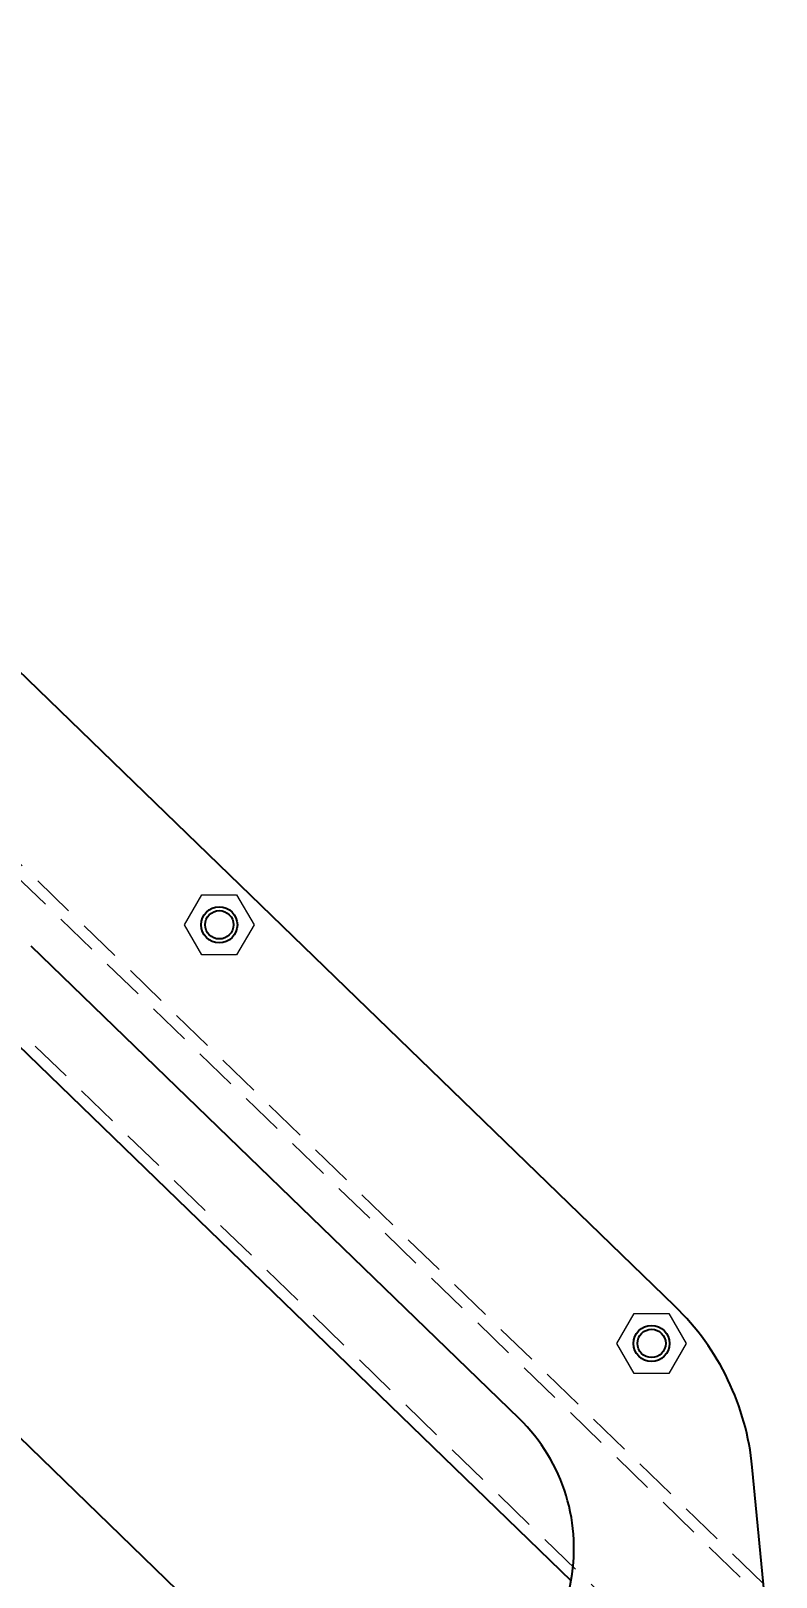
# Model space of a CAD drawing. Header units: millimetres. Extents: x -449 to 2916, y -1257 to 1632.
# Drawn here: x 1622.1 to 1708.8, y 933.7 to 1113.5 of the extents above; entities that cross this region are included whole.
import ezdxf

# ---------------------------------------------------------------- set-up
doc = ezdxf.new("R2010")
doc.units = ezdxf.units.MM
doc.header["$PDSIZE"] = -1
doc.linetypes.add('HIDDEN', pattern=[0.075, 0.05, -0.025])
doc.layers.add('细线层', color=252, linetype='Continuous', lineweight=13)
doc.styles.add('wf', font='')
doc.styles.get('wf').set_extended_font_data('Microsoft YaHei')
doc.dimstyles.new('wf3', dxfattribs={"dimscale": 3, "dimtxt": 3, "dimasz": 3.2, "dimexe": 2, "dimexo": 1, "dimgap": 0.8, "dimtad": 1, "dimdec": 1, "dimdsep": 46, "dimtxsty": 'wf', "dimcen": 0, "dimclrd": 6, "dimclre": 6, "dimadec": 0, "dimazin": 0, "dimtm": 1e-09, "dimtfac": 0.7, "dimtdec": 1, "dimtmove": 0, "dimatfit": 3, "dimfxl": 0, "dimtolj": 1, "dimlwd": 13, "dimlwe": 13, "dimarcsym": 0})

# ---------------------------------------------------------------- blocks, each defined once
blk = doc.blocks.new('*D345')
at = {"color": 6, "lineweight": 13}
for p, q in [((1465.22, 1090.79), (1408.71, 1032.42)), ((1419.78, 1030.05), (1628.7, 827.78)), ((1687.94, 875.16), (1631.43, 816.79))]:
    blk.add_line(p, q, dxfattribs=at)
at = {"color": 6}
for points in [[(1420.89, 1031.2), (1418.66, 1028.9), (1412.88, 1036.73)], [(1627.59, 826.63), (1629.82, 828.93), (1635.6, 821.1)]]:
    blk.add_solid(points, dxfattribs=at)
at = {"layer": 'Defpoints', "color": 0}
for p in [(1467.31, 1092.95), (1690.03, 877.32), (1635.6, 821.1)]:
    blk.add_point(p, dxfattribs=at)
at = {"color": 0, "insert": (1529.16, 934), "char_height": 9, "attachment_point": 5, "rotation": 315.9268, "style": 'wf'}
blk.add_mtext('\\A1;310', dxfattribs=at)

msp = doc.modelspace()

# ---------------------------------------------------------------- linework, layer by layer
for p, q in [((1697.049, 965.171), (1548.874, 1108.628)), ((1607.914, 1007.83), (1684.967, 933.231)), ((1622.129, 1007.084), (1678.918, 952.103)), ((1585.544, 984.045), (1649.704, 921.928)), ((1708.822, 917.32), (1706.046, 946.461))]:
    msp.add_line(p, q)
for centre, radius in [((1644.044, 1009.529), 2.1), ((1644.044, 1009.529), 1.65), ((1694.335, 960.839), 2.1), ((1694.335, 960.839), 1.65)]:
    msp.add_circle(centre, radius)
for centre, radius, start in [((1676.182, 943.617), 30, 5.43965), ((1664.311, 937.016), 21, 290.29821)]:
    msp.add_arc(centre, radius, start, 45.92682)
at = {"layer": '细线层', "color": 252, "linetype": 'HIDDEN', "lineweight": 0, "ltscale": 100}
for p, q in [((1704.647, 933.664), (1519.01, 1113.391)), ((1707.337, 932.907), (1520.813, 1113.493)), ((1504.085, 1110.202), (1703.994, 916.657)), ((1640.002, 1009.529), (1642.023, 1013.029)), ((1642.023, 1013.029), (1646.064, 1013.029)), ((1646.064, 1013.029), (1648.085, 1009.529)), ((1642.023, 1006.029), (1640.002, 1009.529)), ((1648.085, 1009.529), (1646.064, 1006.029)), ((1646.064, 1006.029), (1642.023, 1006.029)), ((1690.294, 960.839), (1692.315, 964.339)), ((1692.315, 964.339), (1696.356, 964.339)), ((1696.356, 964.339), (1698.377, 960.839)), ((1692.315, 957.339), (1690.294, 960.839)), ((1698.377, 960.839), (1696.356, 957.339)), ((1696.356, 957.339), (1692.315, 957.339))]:
    msp.add_line(p, q, dxfattribs=at)

# ---------------------------------------------------------------- dimensions: what is measured, and where the dimension line sits
dim = msp.add_aligned_dim(p1=(1467.309, 1092.948), p2=(1690.029, 877.32), distance=-78.25, dimstyle='wf3', override={"dimtxsty": 'wf'})
dim.commit()
dim.dimension.update_dxf_attribs({"geometry": '*D345', "text_midpoint": (1529.161, 933.998)})

doc.saveas('drawing.dxf')
